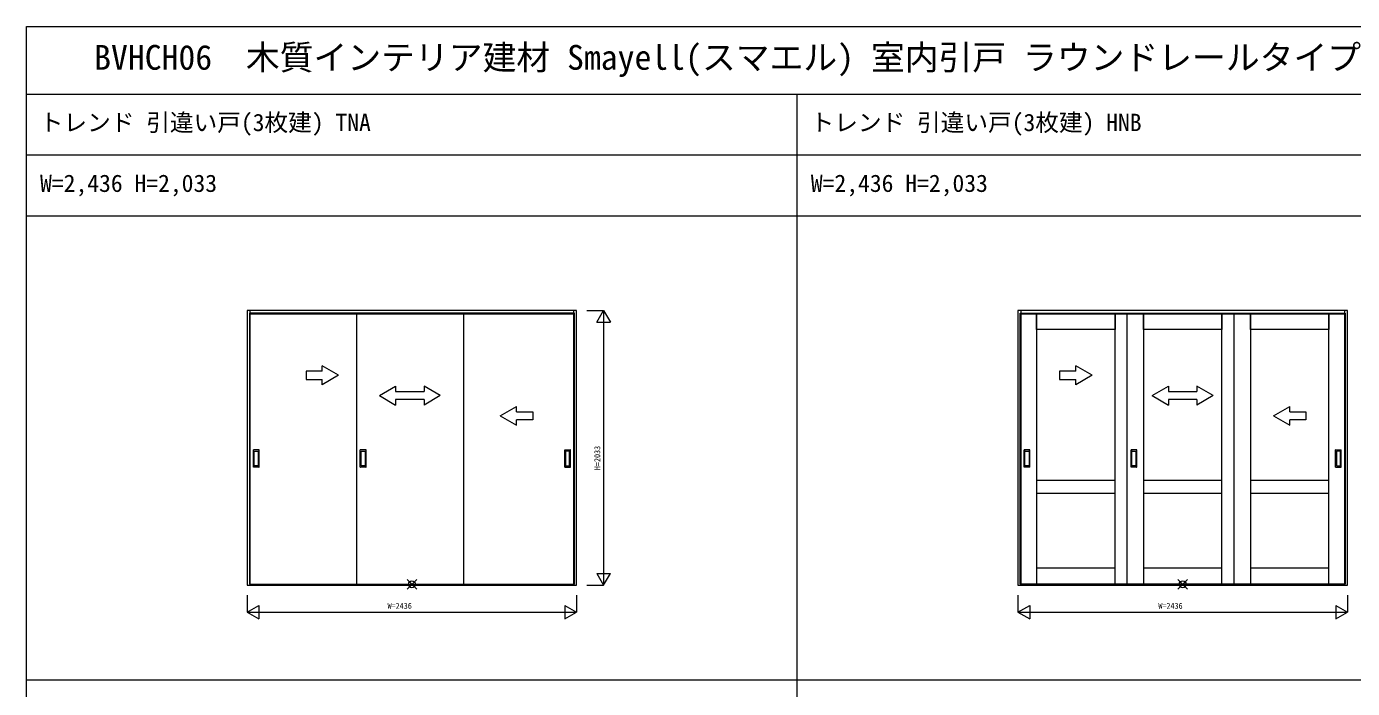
# Model space of a CAD drawing. Units: millimetres, scale not verified. Extents: x -14341 to 14341, y -10000 to 10000.
# Drawn here: x -14341 to -4535, y 5102 to 10000 of the extents above; entities that cross this region are included whole.
import ezdxf
from ezdxf.enums import TextEntityAlignment as Align

# ---------------------------------------------------------------- set-up
doc = ezdxf.new("R2010")
doc.units = ezdxf.units.MM
doc.header["$LTSCALE"] = 50
doc.layers.add('0-0_0', color=7, linetype='Continuous')
for name, color, linetype, lineweight in [('0-1_YKK_F1', 7, 'Continuous', 18), ('0-2_YKK_IN', 1, 'Continuous', 18), ('0-3_YKK_A1', 4, 'Continuous', 18), ('0-4_YKK_N1', 2, 'Continuous', 18)]:
    doc.layers.add(name, color=color, linetype=linetype, lineweight=lineweight)
doc.styles.add('ＭＳ ゴシック', font='')
doc.styles.get('ＭＳ ゴシック').set_extended_font_data('MS Gothic')

msp = doc.modelspace()

# ---------------------------------------------------------------- linework, layer by layer
at = {"layer": '0-1_YKK_F1'}
for p, q in [((-14340.51, -10000), (-14340.51, 10000)), ((-14340.51, 10000), (14340.51, 10000)), ((-14340.51, 9500), (14159.49, 9500)), ((-8640.51, -10000), (-8640.51, 9500)), ((-14340.51, 9050), (14159.49, 9050)), ((-14340.51, 8600), (14159.49, 8600)), ((-14340.51, 5165), (14159.49, 5165))]:
    msp.add_line(p, q, dxfattribs=at)
at = {"layer": '0-2_YKK_IN'}
for p, q in [((-11525.86, 5837.14), (-11455.15, 5907.86)), ((-11525.86, 5907.86), (-11455.15, 5837.14)), ((-5825.86, 5837.14), (-5755.15, 5907.86)), ((-5825.86, 5907.86), (-5755.15, 5837.14))]:
    msp.add_line(p, q, dxfattribs=at)
for centre in [(-11490.51, 5872.5), (-5790.51, 5872.5)]:
    msp.add_circle(centre, 25, dxfattribs=at)
at = {"layer": '0-3_YKK_A1'}
for p, q in [((-12688.51, 7899), (-12688.51, 5866)), ((-10292.51, 7875), (-12688.51, 7875)), ((-10292.51, 7872), (-12688.51, 7872)), ((-10292.51, 5866), (-10292.51, 7899)), ((-10289.01, 5874), (-10289.01, 7878)), ((-6988.51, 7899), (-6988.51, 5866)), ((-4592.51, 7875), (-6988.51, 7875)), ((-4592.51, 7872), (-6988.51, 7872)), ((-4592.51, 5866), (-4592.51, 7899)), ((-12033.01, 7419), (-12153.01, 7488.28)), ((-12153.01, 7449), (-12153.01, 7488.28)), ((-6460.51, 7419), (-6580.51, 7488.28)), ((-6580.51, 7449), (-6580.51, 7488.28)), ((-12033.01, 7419), (-12153.01, 7349.72)), ((-12153.01, 7349.72), (-12153.01, 7389)), ((-6460.51, 7419), (-6580.51, 7349.72)), ((-6580.51, 7349.72), (-6580.51, 7389)), ((-11731.01, 7269), (-11611.01, 7338.28)), ((-11731.01, 7269), (-11611.01, 7199)), ((-11611.01, 7338.28), (-11611.01, 7299)), ((-11611.01, 7299), (-11401.01, 7299)), ((-11401.01, 7338.28), (-11401.01, 7299)), ((-11281.01, 7269), (-11401.01, 7338.28)), ((-11281.01, 7269), (-11401.01, 7199)), ((-6015.51, 7269), (-5895.51, 7338.28)), ((-6015.51, 7269), (-5895.51, 7199)), ((-5895.51, 7338.28), (-5895.51, 7299)), ((-5895.51, 7299), (-5685.51, 7299)), ((-5685.51, 7338.28), (-5685.51, 7299)), ((-5565.51, 7269), (-5685.51, 7338.28)), ((-5565.51, 7269), (-5685.51, 7199)), ((-11611.01, 7239), (-11611.01, 7199)), ((-11401.01, 7239), (-11611.01, 7239)), ((-11401.01, 7239), (-11401.01, 7199)), ((-10837.01, 7119), (-10717.01, 7188.28)), ((-10717.01, 7149), (-10717.01, 7188.28)), ((-5895.51, 7239), (-5895.51, 7199)), ((-5685.51, 7239), (-5895.51, 7239)), ((-5685.51, 7239), (-5685.51, 7199)), ((-5119.51, 7119), (-4999.51, 7188.28)), ((-4999.51, 7149), (-4999.51, 7188.28)), ((-10837.01, 7119), (-10717.01, 7049.72)), ((-10717.01, 7049.72), (-10717.01, 7089)), ((-5119.51, 7119), (-4999.51, 7049.72)), ((-4999.51, 7049.72), (-4999.51, 7089)), ((-12663.01, 6739.5), (-12663.01, 6867.5)), ((-12622.01, 6868.5), (-12662.01, 6868.5)), ((-12621.01, 6739.5), (-12621.01, 6867.5)), ((-11872.01, 6739.5), (-11872.01, 6867.5)), ((-11831.01, 6868.5), (-11871.01, 6868.5)), ((-11830.01, 6739.5), (-11830.01, 6867.5)), ((-10360.01, 6739.5), (-10360.01, 6867.5)), ((-10359.01, 6868.5), (-10319.01, 6868.5)), ((-10318.01, 6739.5), (-10318.01, 6867.5)), ((-6963.01, 6739.5), (-6963.01, 6867.5)), ((-6922.01, 6868.5), (-6962.01, 6868.5)), ((-6921.01, 6739.5), (-6921.01, 6867.5)), ((-6172.01, 6739.5), (-6172.01, 6867.5)), ((-6131.01, 6868.5), (-6171.01, 6868.5)), ((-6130.01, 6739.5), (-6130.01, 6867.5)), ((-4660.01, 6739.5), (-4660.01, 6867.5)), ((-4659.01, 6868.5), (-4619.01, 6868.5)), ((-4618.01, 6739.5), (-4618.01, 6867.5)), ((-12657.01, 6749.5), (-12657.01, 6857.5)), ((-12656.01, 6858.5), (-12628.01, 6858.5)), ((-12627.01, 6857.5), (-12627.01, 6749.5)), ((-11866.01, 6749.5), (-11866.01, 6857.5)), ((-11865.01, 6858.5), (-11837.01, 6858.5)), ((-11836.01, 6857.5), (-11836.01, 6749.5)), ((-10354.01, 6857.5), (-10354.01, 6749.5)), ((-10325.01, 6858.5), (-10353.01, 6858.5)), ((-10324.01, 6749.5), (-10324.01, 6857.5)), ((-6957.01, 6749.5), (-6957.01, 6857.5)), ((-6956.01, 6858.5), (-6928.01, 6858.5)), ((-6927.01, 6857.5), (-6927.01, 6749.5)), ((-6166.01, 6749.5), (-6166.01, 6857.5)), ((-6165.01, 6858.5), (-6137.01, 6858.5)), ((-6136.01, 6857.5), (-6136.01, 6749.5)), ((-4654.01, 6857.5), (-4654.01, 6749.5)), ((-4625.01, 6858.5), (-4653.01, 6858.5)), ((-4624.01, 6749.5), (-4624.01, 6857.5)), ((-12622.01, 6738.5), (-12662.01, 6738.5)), ((-12628.01, 6748.5), (-12656.01, 6748.5)), ((-11831.01, 6738.5), (-11871.01, 6738.5)), ((-11837.01, 6748.5), (-11865.01, 6748.5)), ((-10359.01, 6738.5), (-10319.01, 6738.5)), ((-10353.01, 6748.5), (-10325.01, 6748.5)), ((-6922.01, 6738.5), (-6962.01, 6738.5)), ((-6928.01, 6748.5), (-6956.01, 6748.5)), ((-6131.01, 6738.5), (-6171.01, 6738.5)), ((-6137.01, 6748.5), (-6165.01, 6748.5)), ((-4659.01, 6738.5), (-4619.01, 6738.5)), ((-4653.01, 6748.5), (-4625.01, 6748.5)), ((-6872.01, 6644), (-6289.01, 6644)), ((-6081.01, 6644), (-5500.01, 6644)), ((-5290.01, 6644), (-4709.01, 6644)), ((-6289.01, 6544), (-6872.01, 6544)), ((-5500.01, 6544), (-6081.01, 6544)), ((-4709.01, 6544), (-5290.01, 6544)), ((-6872.01, 5994), (-6289.01, 5994)), ((-6081.01, 5994), (-5500.01, 5994)), ((-5290.01, 5994), (-4709.01, 5994)), ((-12692.01, 5874), (-11869.01, 5874)), ((-12688.51, 5870), (-10292.51, 5870)), ((-12688.51, 5866), (-10292.51, 5866)), ((-11901.01, 5874), (-11080.01, 5874)), ((-11110.01, 5874), (-10289.01, 5874)), ((-6988.51, 5870), (-4592.51, 5870)), ((-6988.51, 5866), (-4592.51, 5866)), ((-6289.01, 5874), (-6872.01, 5874)), ((-5500.01, 5874), (-6081.01, 5874)), ((-4709.01, 5874), (-5290.01, 5874))]:
    msp.add_line(p, q, dxfattribs=at)
for points in [[(-10292.51, 5866), (-10272.51, 5866), (-10272.51, 7899), (-12708.51, 7899), (-12708.51, 5866), (-12688.51, 5866)], [(-11869.01, 7878), (-12692.01, 7878), (-12692.01, 5874)], [(-11080.01, 7878), (-11901.01, 7878), (-11901.01, 5874)], [(-10289.01, 7878), (-11110.01, 7878), (-11110.01, 5874)], [(-4592.51, 5866), (-4572.51, 5866), (-4572.51, 7899), (-7008.51, 7899), (-7008.51, 5866), (-6988.51, 5866)], [(-6169.01, 5874), (-6289.01, 5874), (-6289.01, 7878), (-6169.01, 7878)], [(-5380.01, 5874), (-5500.01, 5874), (-5500.01, 7878), (-5380.01, 7878)], [(-12153.01, 7449), (-12273.01, 7449), (-12273.01, 7389), (-12153.01, 7389)], [(-6580.51, 7449), (-6700.51, 7449), (-6700.51, 7389), (-6580.51, 7389)], [(-10717.01, 7149), (-10597.01, 7149), (-10597.01, 7089), (-10717.01, 7089)], [(-4999.51, 7149), (-4879.51, 7149), (-4879.51, 7089), (-4999.51, 7089)]]:
    msp.add_lwpolyline(points, dxfattribs=at)
for points in [[(-6872.01, 5874), (-6992.01, 5874), (-6992.01, 7878), (-6872.01, 7878)], [(-6289.01, 7758), (-6872.01, 7758), (-6872.01, 7878), (-6289.01, 7878)], [(-6081.01, 5874), (-6201.01, 5874), (-6201.01, 7878), (-6081.01, 7878)], [(-5500.01, 7758), (-6081.01, 7758), (-6081.01, 7878), (-5500.01, 7878)], [(-5290.01, 5874), (-5410.01, 5874), (-5410.01, 7878), (-5290.01, 7878)], [(-4709.01, 7758), (-5290.01, 7758), (-5290.01, 7878), (-4709.01, 7878)], [(-4589.01, 5874), (-4709.01, 5874), (-4709.01, 7878), (-4589.01, 7878)]]:
    msp.add_lwpolyline(points, close=True, dxfattribs=at)
for centre, start, end in [((-12662.01, 6867.5), 90, 180), ((-12622.01, 6867.5), 0, 90), ((-11871.01, 6867.5), 90, 180), ((-11831.01, 6867.5), 0, 90), ((-10359.01, 6867.5), 90, 180), ((-10319.01, 6867.5), 0, 90), ((-6962.01, 6867.5), 90, 180), ((-6922.01, 6867.5), 0, 90), ((-6171.01, 6867.5), 90, 180), ((-6131.01, 6867.5), 0, 90), ((-4659.01, 6867.5), 90, 180), ((-4619.01, 6867.5), 0, 90), ((-12656.01, 6857.5), 90, 180), ((-12628.01, 6857.5), 0, 90), ((-11865.01, 6857.5), 90, 180), ((-11837.01, 6857.5), 0, 90), ((-10353.01, 6857.5), 90, 180), ((-10325.01, 6857.5), 360, 90), ((-6956.01, 6857.5), 90, 180), ((-6928.01, 6857.5), 0, 90), ((-6165.01, 6857.5), 90, 180), ((-6137.01, 6857.5), 0, 90), ((-4653.01, 6857.5), 90, 180), ((-4625.01, 6857.5), 360, 90), ((-12662.01, 6739.5), 180, 270), ((-12656.01, 6749.5), 180, 270), ((-12628.01, 6749.5), 270, 0), ((-12622.01, 6739.5), 270, 0), ((-11871.01, 6739.5), 180, 270), ((-11865.01, 6749.5), 180, 270), ((-11837.01, 6749.5), 270, 0), ((-11831.01, 6739.5), 270, 0), ((-10359.01, 6739.5), 180, 270), ((-10353.01, 6749.5), 180, 270), ((-10325.01, 6749.5), 270, 360), ((-10319.01, 6739.5), 270, 0), ((-6962.01, 6739.5), 180, 270), ((-6956.01, 6749.5), 180, 270), ((-6928.01, 6749.5), 270, 0), ((-6922.01, 6739.5), 270, 0), ((-6171.01, 6739.5), 180, 270), ((-6165.01, 6749.5), 180, 270), ((-6137.01, 6749.5), 270, 0), ((-6131.01, 6739.5), 270, 0), ((-4659.01, 6739.5), 180, 270), ((-4653.01, 6749.5), 180, 270), ((-4625.01, 6749.5), 270, 360), ((-4619.01, 6739.5), 270, 0)]:
    msp.add_arc(centre, 1, start, end, dxfattribs=at)
at = {"layer": '0-4_YKK_N1'}
for p, q in [((-10197.51, 7899), (-10072.51, 7899)), ((-10072.51, 7899), (-10072.51, 5866)), ((-10122.51, 7812.4), (-10022.51, 7812.4)), ((-10122.51, 5952.6), (-10022.51, 5952.6)), ((-10272.51, 5791), (-10272.51, 5666)), ((-10197.51, 5866), (-10072.51, 5866)), ((-4572.51, 5791), (-4572.51, 5666)), ((-12708.51, 5666), (-12621.91, 5716)), ((-12621.91, 5716), (-12621.91, 5616)), ((-10359.11, 5716), (-10272.51, 5666)), ((-7008.51, 5666), (-6921.91, 5716)), ((-6921.91, 5716), (-6921.91, 5616)), ((-4659.11, 5716), (-4572.51, 5666)), ((-12708.51, 5666), (-12621.91, 5616)), ((-7008.51, 5666), (-6921.91, 5616))]:
    msp.add_line(p, q, dxfattribs=at)
for points in [[(-10122.51, 7812.4), (-10072.51, 7899), (-10022.51, 7812.4)], [(-10122.51, 5952.6), (-10072.51, 5866), (-10022.51, 5952.6)], [(-12708.51, 5791), (-12708.51, 5666), (-10272.51, 5666)], [(-7008.51, 5791), (-7008.51, 5666), (-4572.51, 5666)], [(-10359.11, 5716), (-10359.11, 5616), (-10272.51, 5666)], [(-4659.11, 5716), (-4659.11, 5616), (-4572.51, 5666)]]:
    msp.add_lwpolyline(points, dxfattribs=at)

# ---------------------------------------------------------------- texts
at = {"layer": '0-0_0', "style": 'ＭＳ ゴシック'}
for s, height, p in [('BVHCH06  木質インテリア建材 Smayell(スマエル) 室内引戸 ラウンドレールタイプ トレンド 引違い戸(3枚建) 呼称幅(W)243 意匠図(1／2)', 183.3, (-13840.51, 9625)), ('トレンド 引違い戸(3枚建) TNA', 128.3, (-14242.51, 9187.5)), ('トレンド 引違い戸(3枚建) HNB', 128.3, (-8542.51, 9187.5)), ('W=2,436 H=2,033', 128.3, (-14240.51, 8737.5)), ('W=2,436 H=2,033', 128.3, (-8540.51, 8737.5))]:
    msp.add_text(s, height=height, dxfattribs=at).set_placement(p, align=Align.BOTTOM_LEFT)
at = {"layer": '0-4_YKK_N1', "color": 7, "style": 'ＭＳ ゴシック'}
msp.add_text('H=2033', height=43.99, rotation=90, dxfattribs=at).set_placement((-10084.51, 6717.5), align=Align.BOTTOM_LEFT)
for p in [(-11670.51, 5678), (-5970.51, 5678)]:
    msp.add_text('W=2436', height=43.99, dxfattribs=at).set_placement(p, align=Align.BOTTOM_LEFT)

doc.saveas('drawing.dxf')
